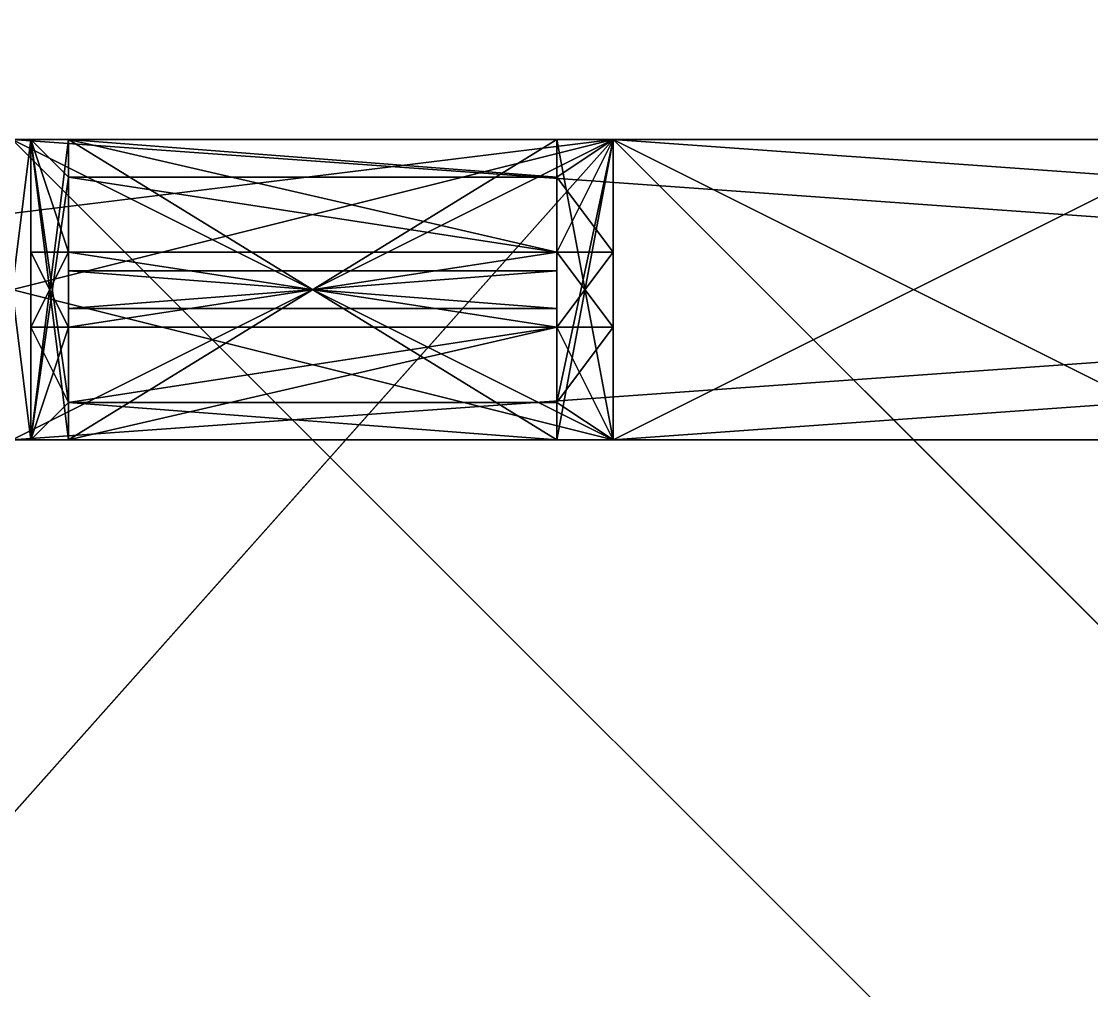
# Model space of a CAD drawing. Extents: x -3136 to 3456, y -896 to 5632.
# Drawn here: x -255.5 to -198.5, y 2002.7 to 2054.3 of the extents above; entities that cross this region are included whole.
import ezdxf

# ---------------------------------------------------------------- set-up
doc = ezdxf.new("R2010")
doc.units = 0

msp = doc.modelspace()

# ---------------------------------------------------------------- meshes
at = {"layer": 'OBJECT053', "color": 50}
mesh = msp.add_polyface(dxfattribs=at)
corners = [(-768, 2048, 144), (0, 2048, 144), (0, 0, 144), (-768, 0, 144), (-768, 0, 128), (0, 0, 128), (0, 2048, 128), (-768, 2048, 128)]
mesh.append_faces([[corners[k] for k in face] for face in [(1, 3, 0), (5, 7, 4), (5, 1, 6), (6, 0, 7), (4, 2, 5), (7, 3, 4)]], dxfattribs={"vtx0": -1})
mesh.append_faces([[corners[k] for k in face] for face in [(1, 2, 3), (5, 6, 7), (5, 2, 1), (6, 1, 0), (4, 3, 2), (7, 0, 3)]], dxfattribs={"vtx2": -1})
at = {"layer": 'OBJECT067', "color": 50}
mesh = msp.add_polyface(dxfattribs=at)
corners = [(-2944, -896, 2176), (-2944, 5504, 2176), (3456, 5504, 2176), (3456, -896, 2176), (-2944, 5504, 2048), (-2944, -896, 2048), (3456, -896, 2048), (3456, 5504, 2048)]
mesh.append_faces([[corners[k] for k in face] for face in [(1, 3, 0), (5, 7, 4), (4, 0, 5), (6, 2, 7), (7, 1, 4), (5, 3, 6)]], dxfattribs={"vtx0": -1})
mesh.append_faces([[corners[k] for k in face] for face in [(1, 2, 3), (5, 6, 7), (4, 1, 0), (6, 3, 2), (7, 2, 1), (5, 0, 3)]], dxfattribs={"vtx2": -1})
at = {"layer": 'OBJECT1001', "color": 50}
mesh = msp.add_polyface(dxfattribs=at)
corners = [(-288, 2048, 272), (-224, 2048, 272), (-224, 2032, 272), (-288, 2032, 272), (-288, 2032, 256), (-224, 2032, 256), (-224, 2048, 256), (-288, 2048, 256)]
mesh.append_faces([[corners[k] for k in face] for face in [(1, 3, 0), (5, 7, 4), (5, 1, 6), (6, 0, 7), (4, 2, 5), (7, 3, 4)]], dxfattribs={"vtx0": -1})
mesh.append_faces([[corners[k] for k in face] for face in [(1, 2, 3), (5, 6, 7), (5, 2, 1), (6, 1, 0), (4, 3, 2), (7, 0, 3)]], dxfattribs={"vtx2": -1})
at = {"layer": 'OBJECT1002', "color": 50}
mesh = msp.add_polyface(dxfattribs=at)
corners = [(-224, 2048, 256), (-224, 2048, 254), (-224, 2032, 254), (-224, 2032, 256), (-227, 2046, 254), (-227, 2034, 254)]
mesh.append_faces([[corners[k] for k in face] for face in [(1, 0, 4), (2, 5, 3)]])
mesh.append_faces([[corners[k] for k in face] for face in [(1, 3, 0), (1, 5, 2), (0, 5, 4)]], dxfattribs={"vtx0": -1})
mesh.append_faces([[corners[k] for k in face] for face in [(1, 2, 3), (1, 4, 5), (0, 3, 5)]], dxfattribs={"vtx2": -1})
at = {"layer": 'OBJECT1003', "color": 50}
mesh = msp.add_polyface(dxfattribs=at)
corners = [(-224, 2032, 256), (-227, 2032, 256), (-227, 2048, 256), (-224, 2048, 256), (-227, 2046, 254), (-227, 2034, 254)]
mesh.append_faces([[corners[k] for k in face] for face in [(2, 4, 3), (1, 0, 5)]])
mesh.append_faces([[corners[k] for k in face] for face in [(1, 3, 0), (2, 5, 4), (3, 5, 0)]], dxfattribs={"vtx0": -1})
mesh.append_faces([[corners[k] for k in face] for face in [(1, 2, 3), (2, 1, 5), (3, 4, 5)]], dxfattribs={"vtx2": -1})
at = {"layer": 'OBJECT1004', "color": 50}
mesh = msp.add_polyface(dxfattribs=at)
corners = [(-257, 2048, 179), (-255, 2048, 179), (-255, 2048, 254), (-257, 2048, 254), (-255, 2032, 179), (-257, 2032, 179), (-257, 2032, 254), (-255, 2032, 254)]
mesh.append_faces([[corners[k] for k in face] for face in [(1, 3, 0), (5, 7, 4), (0, 4, 1), (6, 2, 7), (5, 3, 6), (1, 7, 2)]], dxfattribs={"vtx0": -1})
mesh.append_faces([[corners[k] for k in face] for face in [(1, 2, 3), (5, 6, 7), (0, 5, 4), (6, 3, 2), (5, 0, 3), (1, 4, 7)]], dxfattribs={"vtx2": -1})
at = {"layer": 'OBJECT1005', "color": 50}
mesh = msp.add_polyface(dxfattribs=at)
corners = [(-253, 2032, 256), (-255, 2032, 256), (-255, 2048, 256), (-253, 2048, 256), (-253, 2046, 254), (-253, 2034, 254)]
mesh.append_faces([[corners[k] for k in face] for face in [(3, 2, 4), (0, 5, 1)]])
mesh.append_faces([[corners[k] for k in face] for face in [(1, 3, 0), (3, 5, 0), (2, 5, 4)]], dxfattribs={"vtx0": -1})
mesh.append_faces([[corners[k] for k in face] for face in [(1, 2, 3), (3, 4, 5), (2, 1, 5)]], dxfattribs={"vtx2": -1})
at = {"layer": 'OBJECT1006', "color": 50}
mesh = msp.add_polyface(dxfattribs=at)
corners = [(-255, 2048, 256), (-255, 2048, 254), (-253, 2046, 254), (-253, 2034, 254), (-255, 2032, 254), (-255, 2032, 256)]
mesh.append_faces([[corners[k] for k in face] for face in [(1, 2, 0), (4, 5, 3)]])
mesh.append_faces([[corners[k] for k in face] for face in [(1, 3, 2), (4, 0, 5), (2, 5, 0)]], dxfattribs={"vtx0": -1})
mesh.append_faces([[corners[k] for k in face] for face in [(1, 4, 3), (4, 1, 0), (2, 3, 5)]], dxfattribs={"vtx2": -1})
at = {"layer": 'OBJECT1007', "color": 50}
mesh = msp.add_polyface(dxfattribs=at)
corners = [(-255, 2032, 256), (-257, 2032, 256), (-257, 2048, 256), (-255, 2048, 256), (-257, 2048, 254), (-255, 2048, 254), (-255, 2032, 254), (-257, 2032, 254)]
mesh.append_faces([[corners[k] for k in face] for face in [(1, 3, 0), (5, 2, 4), (7, 0, 6), (4, 6, 5), (0, 5, 6), (2, 7, 4)]], dxfattribs={"vtx0": -1})
mesh.append_faces([[corners[k] for k in face] for face in [(1, 2, 3), (5, 3, 2), (7, 1, 0), (4, 7, 6), (0, 3, 5), (2, 1, 7)]], dxfattribs={"vtx2": -1})
at = {"layer": 'OBJECT1010', "color": 50}
mesh = msp.add_polyface(dxfattribs=at)
corners = [(-253, 2048, 171), (-253, 2048, 169), (-227, 2048, 169), (-227, 2048, 171), (-227, 2032, 171), (-227, 2032, 169), (-253, 2032, 169), (-253, 2032, 171)]
mesh.append_faces([[corners[k] for k in face] for face in [(1, 3, 0), (5, 7, 4), (2, 4, 3), (6, 0, 7), (1, 5, 2), (7, 3, 4)]], dxfattribs={"vtx0": -1})
mesh.append_faces([[corners[k] for k in face] for face in [(1, 2, 3), (5, 6, 7), (2, 5, 4), (6, 1, 0), (1, 6, 5), (7, 0, 3)]], dxfattribs={"vtx2": -1})
at = {"layer": 'OBJECT1011', "color": 50}
mesh = msp.add_polyface(dxfattribs=at)
corners = [(-227, 2048, 144), (-253, 2048, 144), (-253, 2032, 144), (-227, 2032, 144), (-253, 2048, 169), (-227, 2048, 169), (-227, 2032, 169), (-253, 2032, 169)]
mesh.append_faces([[corners[k] for k in face] for face in [(1, 3, 0), (1, 5, 4), (3, 7, 6), (0, 6, 5), (2, 4, 7), (7, 5, 6)]], dxfattribs={"vtx0": -1})
mesh.append_faces([[corners[k] for k in face] for face in [(1, 2, 3), (1, 0, 5), (3, 2, 7), (0, 3, 6), (2, 1, 4), (7, 4, 5)]], dxfattribs={"vtx2": -1})
at = {"layer": 'OBJECT1012', "color": 50}
mesh = msp.add_polyface(dxfattribs=at)
corners = [(-227, 2032, 144), (-224, 2032, 144), (-224, 2048, 144), (-227, 2048, 144), (-224, 2048, 171), (-224, 2032, 171), (-227, 2048, 171), (-227, 2032, 171)]
mesh.append_faces([[corners[k] for k in face] for face in [(1, 3, 0), (2, 5, 4), (3, 4, 6), (1, 7, 5), (0, 6, 7), (4, 7, 6)]], dxfattribs={"vtx0": -1})
mesh.append_faces([[corners[k] for k in face] for face in [(1, 2, 3), (2, 1, 5), (3, 2, 4), (1, 0, 7), (0, 3, 6), (4, 5, 7)]], dxfattribs={"vtx2": -1})
at = {"layer": 'OBJECT1013', "color": 50}
mesh = msp.add_polyface(dxfattribs=at)
corners = [(-253, 2048, 144), (-255, 2048, 144), (-255, 2032, 144), (-253, 2032, 144), (-253, 2048, 171), (-255, 2048, 171), (-253, 2032, 171), (-255, 2032, 171)]
mesh.append_faces([[corners[k] for k in face] for face in [(1, 3, 0), (0, 5, 1), (3, 7, 6), (0, 6, 4), (7, 4, 6), (2, 5, 7)]], dxfattribs={"vtx0": -1})
mesh.append_faces([[corners[k] for k in face] for face in [(1, 2, 3), (0, 4, 5), (3, 2, 7), (0, 3, 6), (7, 5, 4), (2, 1, 5)]], dxfattribs={"vtx2": -1})
at = {"layer": 'OBJECT1014', "color": 50}
mesh = msp.add_polyface(dxfattribs=at)
corners = [(-255, 2048, 144), (-257, 2048, 144), (-257, 2032, 144), (-255, 2032, 144), (-255, 2048, 171), (-257, 2048, 171), (-257, 2032, 171), (-255, 2032, 171)]
mesh.append_faces([[corners[k] for k in face] for face in [(1, 3, 0), (0, 5, 1), (2, 7, 3), (6, 4, 7), (0, 7, 4), (2, 5, 6)]], dxfattribs={"vtx0": -1})
mesh.append_faces([[corners[k] for k in face] for face in [(1, 2, 3), (0, 4, 5), (2, 6, 7), (6, 5, 4), (0, 3, 7), (2, 1, 5)]], dxfattribs={"vtx2": -1})
at = {"layer": 'OBJECT1016', "color": 50}
mesh = msp.add_polyface(dxfattribs=at)
corners = [(-257, 2048, 171), (-255, 2048, 171), (-255, 2048, 179), (-257, 2048, 179), (-255, 2032, 171), (-257, 2032, 171), (-257, 2032, 179), (-255, 2032, 179)]
mesh.append_faces([[corners[k] for k in face] for face in [(1, 3, 0), (5, 7, 4), (6, 2, 7), (0, 4, 1), (1, 7, 2), (5, 3, 6)]], dxfattribs={"vtx0": -1})
mesh.append_faces([[corners[k] for k in face] for face in [(1, 2, 3), (5, 6, 7), (6, 3, 2), (0, 5, 4), (1, 4, 7), (5, 0, 3)]], dxfattribs={"vtx2": -1})
at = {"layer": 'OBJECT1017', "color": 50}
mesh = msp.add_polyface(dxfattribs=at)
corners = [(-224, 2048, 179), (-224, 2048, 171), (-224, 2032, 171), (-224, 2032, 179), (-227, 2046, 179), (-227, 2034, 179)]
mesh.append_faces([[corners[k] for k in face] for face in [(0, 4, 1), (2, 5, 3)]])
mesh.append_faces([[corners[k] for k in face] for face in [(1, 3, 0), (0, 5, 4), (1, 5, 2)]], dxfattribs={"vtx0": -1})
mesh.append_faces([[corners[k] for k in face] for face in [(1, 2, 3), (0, 3, 5), (1, 4, 5)]], dxfattribs={"vtx2": -1})
at = {"layer": 'OBJECT1018', "color": 50}
mesh = msp.add_polyface(dxfattribs=at)
corners = [(-227, 2046, 179), (-227, 2048, 171), (-224, 2048, 171), (-224, 2032, 171), (-227, 2032, 171), (-227, 2034, 179)]
mesh.append_faces([[corners[k] for k in face] for face in [(1, 2, 0), (4, 5, 3)]])
mesh.append_faces([[corners[k] for k in face] for face in [(0, 4, 1), (1, 3, 2), (2, 5, 0)]], dxfattribs={"vtx0": -1})
mesh.append_faces([[corners[k] for k in face] for face in [(0, 5, 4), (1, 4, 3), (2, 3, 5)]], dxfattribs={"vtx2": -1})
at = {"layer": 'OBJECT1019', "color": 50}
mesh = msp.add_polyface(dxfattribs=at)
corners = [(-255, 2048, 171), (-253, 2048, 171), (-253, 2046, 179), (-253, 2034, 179), (-253, 2032, 171), (-255, 2032, 171)]
mesh.append_faces([[corners[k] for k in face] for face in [(1, 2, 0), (4, 5, 3)]])
mesh.append_faces([[corners[k] for k in face] for face in [(1, 3, 2), (0, 4, 1), (2, 5, 0)]], dxfattribs={"vtx0": -1})
mesh.append_faces([[corners[k] for k in face] for face in [(1, 4, 3), (0, 5, 4), (2, 3, 5)]], dxfattribs={"vtx2": -1})
at = {"layer": 'OBJECT1020', "color": 50}
mesh = msp.add_polyface(dxfattribs=at)
corners = [(-253, 2046, 179), (-255, 2048, 179), (-255, 2048, 171), (-255, 2032, 171), (-255, 2032, 179), (-253, 2034, 179)]
mesh.append_faces([[corners[k] for k in face] for face in [(1, 2, 0), (4, 5, 3)]])
mesh.append_faces([[corners[k] for k in face] for face in [(0, 4, 1), (3, 1, 4), (2, 5, 0)]], dxfattribs={"vtx0": -1})
mesh.append_faces([[corners[k] for k in face] for face in [(0, 5, 4), (3, 2, 1), (2, 3, 5)]], dxfattribs={"vtx2": -1})
at = {"layer": 'OBJECT1029', "color": 50}
mesh = msp.add_polyface(dxfattribs=at)
corners = [(-224, 2038, 179), (-224, 2032, 179), (-224, 2032, 254), (-224, 2038, 254), (-227, 2034, 179), (-227, 2034, 254), (-227, 2038, 179), (-227, 2038, 254)]
mesh.append_faces([[corners[k] for k in face] for face in [(1, 3, 0), (1, 5, 2), (4, 0, 6), (2, 7, 3), (4, 7, 5), (0, 7, 6)]], dxfattribs={"vtx0": -1})
mesh.append_faces([[corners[k] for k in face] for face in [(1, 2, 3), (1, 4, 5), (4, 1, 0), (2, 5, 7), (4, 6, 7), (0, 3, 7)]], dxfattribs={"vtx2": -1})
at = {"layer": 'OBJECT1030', "color": 50}
mesh = msp.add_polyface(dxfattribs=at)
corners = [(-224, 2042, 179), (-224, 2038, 179), (-224, 2038, 254), (-224, 2042, 254), (-227, 2042, 179), (-227, 2038, 179), (-227, 2038, 254), (-227, 2042, 254)]
mesh.append_faces([[corners[k] for k in face] for face in [(1, 3, 0), (5, 0, 4), (7, 2, 6), (4, 6, 5), (1, 6, 2), (0, 7, 4)]], dxfattribs={"vtx0": -1})
mesh.append_faces([[corners[k] for k in face] for face in [(1, 2, 3), (5, 1, 0), (7, 3, 2), (4, 7, 6), (1, 5, 6), (0, 3, 7)]], dxfattribs={"vtx2": -1})
at = {"layer": 'OBJECT1031', "color": 50}
mesh = msp.add_polyface(dxfattribs=at)
corners = [(-224, 2048, 254), (-224, 2048, 179), (-224, 2042, 179), (-224, 2042, 254), (-227, 2046, 179), (-227, 2046, 254), (-227, 2042, 179), (-227, 2042, 254)]
mesh.append_faces([[corners[k] for k in face] for face in [(1, 3, 0), (1, 5, 4), (1, 6, 2), (5, 3, 7), (4, 7, 6), (2, 7, 3)]], dxfattribs={"vtx0": -1})
mesh.append_faces([[corners[k] for k in face] for face in [(1, 2, 3), (1, 0, 5), (1, 4, 6), (5, 0, 3), (4, 5, 7), (2, 6, 7)]], dxfattribs={"vtx2": -1})
at = {"layer": 'OBJECT1032', "color": 50}
mesh = msp.add_polyface(dxfattribs=at)
corners = [(-253, 2034, 179), (-255, 2032, 179), (-255, 2032, 254), (-253, 2034, 254), (-255, 2038, 179), (-253, 2038, 179), (-253, 2038, 254), (-255, 2038, 254)]
mesh.append_faces([[corners[k] for k in face] for face in [(1, 3, 0), (1, 5, 4), (3, 7, 6), (0, 6, 5), (1, 7, 2), (5, 7, 4)]], dxfattribs={"vtx0": -1})
mesh.append_faces([[corners[k] for k in face] for face in [(1, 2, 3), (1, 0, 5), (3, 2, 7), (0, 3, 6), (1, 4, 7), (5, 6, 7)]], dxfattribs={"vtx2": -1})
at = {"layer": 'OBJECT1033', "color": 50}
mesh = msp.add_polyface(dxfattribs=at)
corners = [(-255, 2042, 179), (-255, 2038, 179), (-253, 2038, 179), (-253, 2042, 179), (-255, 2038, 254), (-255, 2042, 254), (-253, 2042, 254), (-253, 2038, 254)]
mesh.append_faces([[corners[k] for k in face] for face in [(1, 3, 0), (5, 7, 4), (2, 6, 3), (0, 4, 1), (1, 7, 2), (3, 5, 0)]], dxfattribs={"vtx0": -1})
mesh.append_faces([[corners[k] for k in face] for face in [(1, 2, 3), (5, 6, 7), (2, 7, 6), (0, 5, 4), (1, 4, 7), (3, 6, 5)]], dxfattribs={"vtx2": -1})
at = {"layer": 'OBJECT1034', "color": 50}
mesh = msp.add_polyface(dxfattribs=at)
corners = [(-255, 2048, 179), (-253, 2046, 179), (-253, 2046, 254), (-255, 2048, 254), (-255, 2042, 179), (-253, 2042, 179), (-255, 2042, 254), (-253, 2042, 254)]
mesh.append_faces([[corners[k] for k in face] for face in [(1, 3, 0), (0, 5, 1), (3, 7, 6), (1, 7, 2), (0, 6, 4), (4, 7, 5)]], dxfattribs={"vtx0": -1})
mesh.append_faces([[corners[k] for k in face] for face in [(1, 2, 3), (0, 4, 5), (3, 2, 7), (1, 5, 7), (0, 3, 6), (4, 6, 7)]], dxfattribs={"vtx2": -1})
at = {"layer": 'OBJECT1035', "color": 50}
mesh = msp.add_polyface(dxfattribs=at)
corners = [(-253, 2032, 171), (-253, 2034, 179), (-227, 2034, 179), (-227, 2032, 171), (-253, 2038, 179), (-227, 2038, 179), (-227, 2038, 171), (-253, 2038, 171)]
mesh.append_faces([[corners[k] for k in face] for face in [(1, 3, 0), (1, 5, 2), (3, 5, 6), (0, 4, 1), (0, 6, 7), (5, 7, 6)]], dxfattribs={"vtx0": -1})
mesh.append_faces([[corners[k] for k in face] for face in [(1, 2, 3), (1, 4, 5), (3, 2, 5), (0, 7, 4), (0, 3, 6), (5, 4, 7)]], dxfattribs={"vtx2": -1})
at = {"layer": 'OBJECT1036', "color": 50}
mesh = msp.add_polyface(dxfattribs=at)
corners = [(-253, 2038, 179), (-253, 2042, 179), (-227, 2042, 179), (-227, 2038, 179), (-227, 2042, 171), (-227, 2038, 171), (-253, 2038, 171), (-253, 2042, 171)]
mesh.append_faces([[corners[k] for k in face] for face in [(1, 3, 0), (5, 2, 4), (7, 0, 6), (6, 4, 7), (0, 5, 6), (2, 7, 4)]], dxfattribs={"vtx0": -1})
mesh.append_faces([[corners[k] for k in face] for face in [(1, 2, 3), (5, 3, 2), (7, 1, 0), (6, 5, 4), (0, 3, 5), (2, 1, 7)]], dxfattribs={"vtx2": -1})
at = {"layer": 'OBJECT1037', "color": 50}
mesh = msp.add_polyface(dxfattribs=at)
corners = [(-227, 2048, 171), (-227, 2046, 179), (-253, 2046, 179), (-253, 2048, 171), (-253, 2042, 179), (-227, 2042, 179), (-227, 2042, 171), (-253, 2042, 171)]
mesh.append_faces([[corners[k] for k in face] for face in [(1, 3, 0), (2, 5, 4), (0, 5, 1), (3, 4, 7), (3, 6, 0), (4, 6, 7)]], dxfattribs={"vtx0": -1})
mesh.append_faces([[corners[k] for k in face] for face in [(1, 2, 3), (2, 1, 5), (0, 6, 5), (3, 2, 4), (3, 7, 6), (4, 5, 6)]], dxfattribs={"vtx2": -1})
at = {"layer": 'OBJECT1038', "color": 50}
mesh = msp.add_polyface(dxfattribs=at)
corners = [(-227, 2032, 256), (-253, 2032, 256), (-253, 2038, 256), (-227, 2038, 256), (-227, 2034, 254), (-253, 2034, 254), (-253, 2038, 254), (-227, 2038, 254)]
mesh.append_faces([[corners[k] for k in face] for face in [(1, 3, 0), (5, 0, 4), (5, 7, 6), (4, 3, 7), (1, 6, 2), (7, 2, 6)]], dxfattribs={"vtx0": -1})
mesh.append_faces([[corners[k] for k in face] for face in [(1, 2, 3), (5, 1, 0), (5, 4, 7), (4, 0, 3), (1, 5, 6), (7, 3, 2)]], dxfattribs={"vtx2": -1})
at = {"layer": 'OBJECT1039', "color": 50}
mesh = msp.add_polyface(dxfattribs=at)
corners = [(-253, 2038, 256), (-253, 2042, 256), (-227, 2042, 256), (-227, 2038, 256), (-253, 2042, 254), (-253, 2038, 254), (-227, 2038, 254), (-227, 2042, 254)]
mesh.append_faces([[corners[k] for k in face] for face in [(1, 3, 0), (5, 7, 4), (6, 2, 7), (4, 0, 5), (7, 1, 4), (5, 3, 6)]], dxfattribs={"vtx0": -1})
mesh.append_faces([[corners[k] for k in face] for face in [(1, 2, 3), (5, 6, 7), (6, 3, 2), (4, 1, 0), (7, 2, 1), (5, 0, 3)]], dxfattribs={"vtx2": -1})
at = {"layer": 'OBJECT1040', "color": 50}
mesh = msp.add_polyface(dxfattribs=at)
corners = [(-253, 2042, 256), (-253, 2048, 256), (-227, 2048, 256), (-227, 2042, 256), (-253, 2046, 254), (-227, 2046, 254), (-253, 2042, 254), (-227, 2042, 254)]
mesh.append_faces([[corners[k] for k in face] for face in [(1, 3, 0), (5, 1, 4), (4, 7, 5), (2, 7, 3), (4, 0, 6), (6, 3, 7)]], dxfattribs={"vtx0": -1})
mesh.append_faces([[corners[k] for k in face] for face in [(1, 2, 3), (5, 2, 1), (4, 6, 7), (2, 5, 7), (4, 1, 0), (6, 0, 3)]], dxfattribs={"vtx2": -1})
at = {"layer": 'OBJECT1054', "color": 50}
mesh = msp.add_polyface(dxfattribs=at)
corners = [(-253, 2041, 179), (-227, 2041, 179), (-227, 2041, 254), (-253, 2041, 254), (-227, 2039, 179), (-253, 2039, 179), (-253, 2039, 254), (-227, 2039, 254)]
mesh.append_faces([[corners[k] for k in face] for face in [(1, 3, 0), (5, 7, 4), (0, 4, 1), (6, 2, 7), (5, 3, 6), (1, 7, 2)]], dxfattribs={"vtx0": -1})
mesh.append_faces([[corners[k] for k in face] for face in [(1, 2, 3), (5, 6, 7), (0, 5, 4), (6, 3, 2), (5, 0, 3), (1, 4, 7)]], dxfattribs={"vtx2": -1})
at = {"layer": 'OBJECT263', "color": 50}
mesh = msp.add_polyface(dxfattribs=at)
corners = [(-768, 1792, 288), (-768, 2048, 288), (0, 2048, 288), (0, 1792, 288), (0, 2048, 272), (-768, 2048, 272), (-768, 1792, 272), (0, 1792, 272)]
mesh.append_faces([[corners[k] for k in face] for face in [(1, 3, 0), (5, 7, 4), (4, 1, 5), (7, 2, 4), (5, 0, 6), (6, 3, 7)]], dxfattribs={"vtx0": -1})
mesh.append_faces([[corners[k] for k in face] for face in [(1, 2, 3), (5, 6, 7), (4, 2, 1), (7, 3, 2), (5, 1, 0), (6, 0, 3)]], dxfattribs={"vtx2": -1})
at = {"layer": 'OBJECT265', "color": 50}
mesh = msp.add_polyface(dxfattribs=at)
corners = [(0, 2048, 288), (-32, 2048, 288), (-32, 2032, 288), (0, 2032, 288), (-224, 2032, 416), (-256, 2032, 416), (-256, 2048, 416), (-224, 2048, 416)]
mesh.append_faces([[corners[k] for k in face] for face in [(1, 3, 0), (5, 7, 4), (0, 6, 1), (2, 4, 3), (7, 3, 4), (5, 1, 6)]], dxfattribs={"vtx0": -1})
mesh.append_faces([[corners[k] for k in face] for face in [(1, 2, 3), (5, 6, 7), (0, 7, 6), (2, 5, 4), (7, 0, 3), (5, 2, 1)]], dxfattribs={"vtx2": -1})
at = {"layer": 'OBJECT283', "color": 50}
mesh = msp.add_polyface(dxfattribs=at)
corners = [(0, 2032, 128), (-32, 2032, 128), (-32, 2048, 128), (0, 2048, 128), (-224, 2048), (-256, 2048), (-256, 2032), (-224, 2032)]
mesh.append_faces([[corners[k] for k in face] for face in [(1, 3, 0), (5, 7, 4), (6, 0, 7), (4, 2, 5), (7, 3, 4), (5, 1, 6)]], dxfattribs={"vtx0": -1})
mesh.append_faces([[corners[k] for k in face] for face in [(1, 2, 3), (5, 6, 7), (6, 1, 0), (4, 3, 2), (7, 0, 3), (5, 2, 1)]], dxfattribs={"vtx2": -1})
at = {"layer": 'OBJECT293', "color": 50}
mesh = msp.add_polyface(dxfattribs=at)
corners = [(-2048, 0, 432), (-2048, 1824, 432), (-1824, 2048, 432), (-224, 2048, 432), (0, 1824, 432), (0, 0, 432), (-2048, 1824, 416), (-2048, 0, 416), (0, 0, 416), (0, 1824, 416), (-224, 2048, 416), (-1824, 2048, 416)]
mesh.append_faces([[corners[k] for k in face] for face in [(1, 5, 0), (7, 11, 6), (6, 0, 7), (8, 4, 9), (10, 2, 11), (7, 5, 8), (9, 3, 10), (11, 1, 6)]], dxfattribs={"vtx0": -1})
mesh.append_faces([[corners[k] for k in face] for face in [(1, 3, 4), (1, 4, 5), (7, 9, 10), (7, 10, 11)]], dxfattribs={"vtx0": -1, "vtx2": -1})
mesh.append_faces([[corners[k] for k in face] for face in [(1, 2, 3), (7, 8, 9), (6, 1, 0), (8, 5, 4), (10, 3, 2), (7, 0, 5), (9, 4, 3), (11, 2, 1)]], dxfattribs={"vtx2": -1})
at = {"layer": 'OBJECT295', "color": 50}
mesh = msp.add_polyface(dxfattribs=at)
corners = [(0, 2048), (-2048, 2048), (-2048, 5376), (0, 5376), (0, 5376, -128), (-2048, 5376, -128), (-2048, 2048, -128), (0, 2048, -128)]
mesh.append_faces([[corners[k] for k in face] for face in [(1, 3, 0), (5, 7, 4), (4, 2, 5), (5, 1, 6), (6, 0, 7), (7, 3, 4)]], dxfattribs={"vtx0": -1})
mesh.append_faces([[corners[k] for k in face] for face in [(1, 2, 3), (5, 6, 7), (4, 3, 2), (5, 2, 1), (6, 1, 0), (7, 0, 3)]], dxfattribs={"vtx2": -1})
at = {"layer": 'OBJECT299', "color": 50}
mesh = msp.add_polyface(dxfattribs=at)
corners = [(-256, 2048), (0, 2048), (0, 1792), (-256, 1792), (0, 2048, -128), (-256, 2048, -128), (-256, 1792, -128), (0, 1792, -128)]
mesh.append_faces([[corners[k] for k in face] for face in [(1, 3, 0), (5, 7, 4), (4, 0, 5), (7, 1, 4), (6, 2, 7), (5, 3, 6)]], dxfattribs={"vtx0": -1})
mesh.append_faces([[corners[k] for k in face] for face in [(1, 2, 3), (5, 6, 7), (4, 1, 0), (7, 2, 1), (6, 3, 2), (5, 0, 3)]], dxfattribs={"vtx2": -1})
at = {"layer": 'OBJECT326', "color": 50}
mesh = msp.add_polyface(dxfattribs=at)
corners = [(-192, 2032, 272), (-192, 2032, 256), (-224, 2032, 256), (-224, 2032, 272), (-224, 2048, 272), (-224, 2048, 256), (-192, 2048, 256), (-192, 2048, 272)]
mesh.append_faces([[corners[k] for k in face] for face in [(1, 3, 0), (5, 7, 4), (6, 0, 7), (2, 4, 3), (3, 7, 0), (5, 1, 6)]], dxfattribs={"vtx0": -1})
mesh.append_faces([[corners[k] for k in face] for face in [(1, 2, 3), (5, 6, 7), (6, 1, 0), (2, 5, 4), (3, 4, 7), (5, 2, 1)]], dxfattribs={"vtx2": -1})
at = {"layer": 'OBJECT384', "color": 50}
mesh = msp.add_polyface(dxfattribs=at)
corners = [(-192, 2032, 171), (-192, 2032, 144), (-224, 2032, 144), (-224, 2032, 171), (-224, 2048, 171), (-224, 2048, 144), (-192, 2048, 144), (-192, 2048, 171)]
mesh.append_faces([[corners[k] for k in face] for face in [(1, 3, 0), (5, 7, 4), (6, 0, 7), (2, 4, 3), (5, 1, 6), (3, 7, 0)]], dxfattribs={"vtx0": -1})
mesh.append_faces([[corners[k] for k in face] for face in [(1, 2, 3), (5, 6, 7), (6, 1, 0), (2, 5, 4), (5, 2, 1), (3, 4, 7)]], dxfattribs={"vtx2": -1})
at = {"layer": 'OBJECT385', "color": 50}
mesh = msp.add_polyface(dxfattribs=at)
corners = [(-192, 2032, 256), (-192, 2032, 171), (-224, 2032, 171), (-224, 2032, 256), (-224, 2048, 256), (-224, 2048, 171), (-192, 2048, 171), (-192, 2048, 256)]
mesh.append_faces([[corners[k] for k in face] for face in [(1, 3, 0), (5, 7, 4), (6, 0, 7), (2, 4, 3), (3, 7, 0), (5, 1, 6)]], dxfattribs={"vtx0": -1})
mesh.append_faces([[corners[k] for k in face] for face in [(1, 2, 3), (5, 6, 7), (6, 1, 0), (2, 5, 4), (3, 4, 7), (5, 2, 1)]], dxfattribs={"vtx2": -1})

doc.saveas('drawing.dxf')
